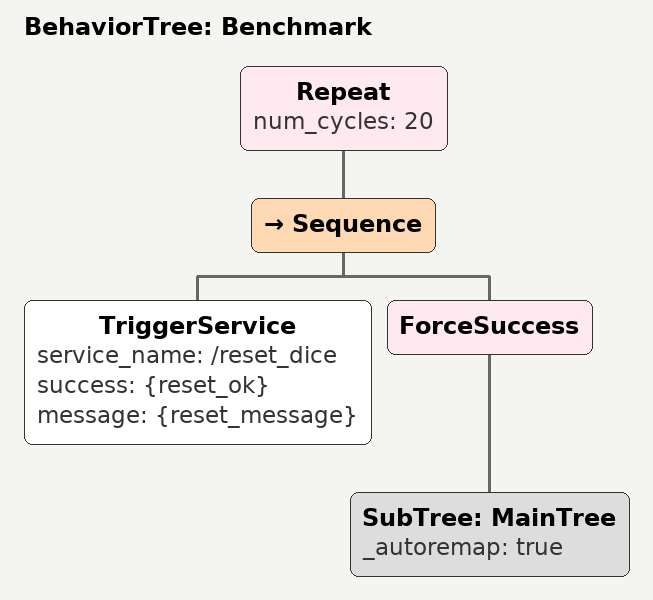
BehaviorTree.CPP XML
<?xml version="1.0" encoding="UTF-8"?>
<root BTCPP_format="4" main_tree_to_execute="Benchmark">

  <!-- include transitivo: mission.xml tira dentro skills.xml.
       NON includere anche skills.xml qui, sarebbe una doppia
       registrazione degli stessi ID. -->
  <include path="mission.xml"/>

  <BehaviorTree ID="Benchmark">
    <Repeat num_cycles="20">
      <Sequence>
        <TriggerService service_name="/reset_dice"
                        success="{reset_ok}"
                        message="{reset_message}"/>
        <ForceSuccess>
          <SubTree ID="MainTree" _autoremap="true"/>
        </ForceSuccess>
      </Sequence>
    </Repeat>
  </BehaviorTree>

</root>
